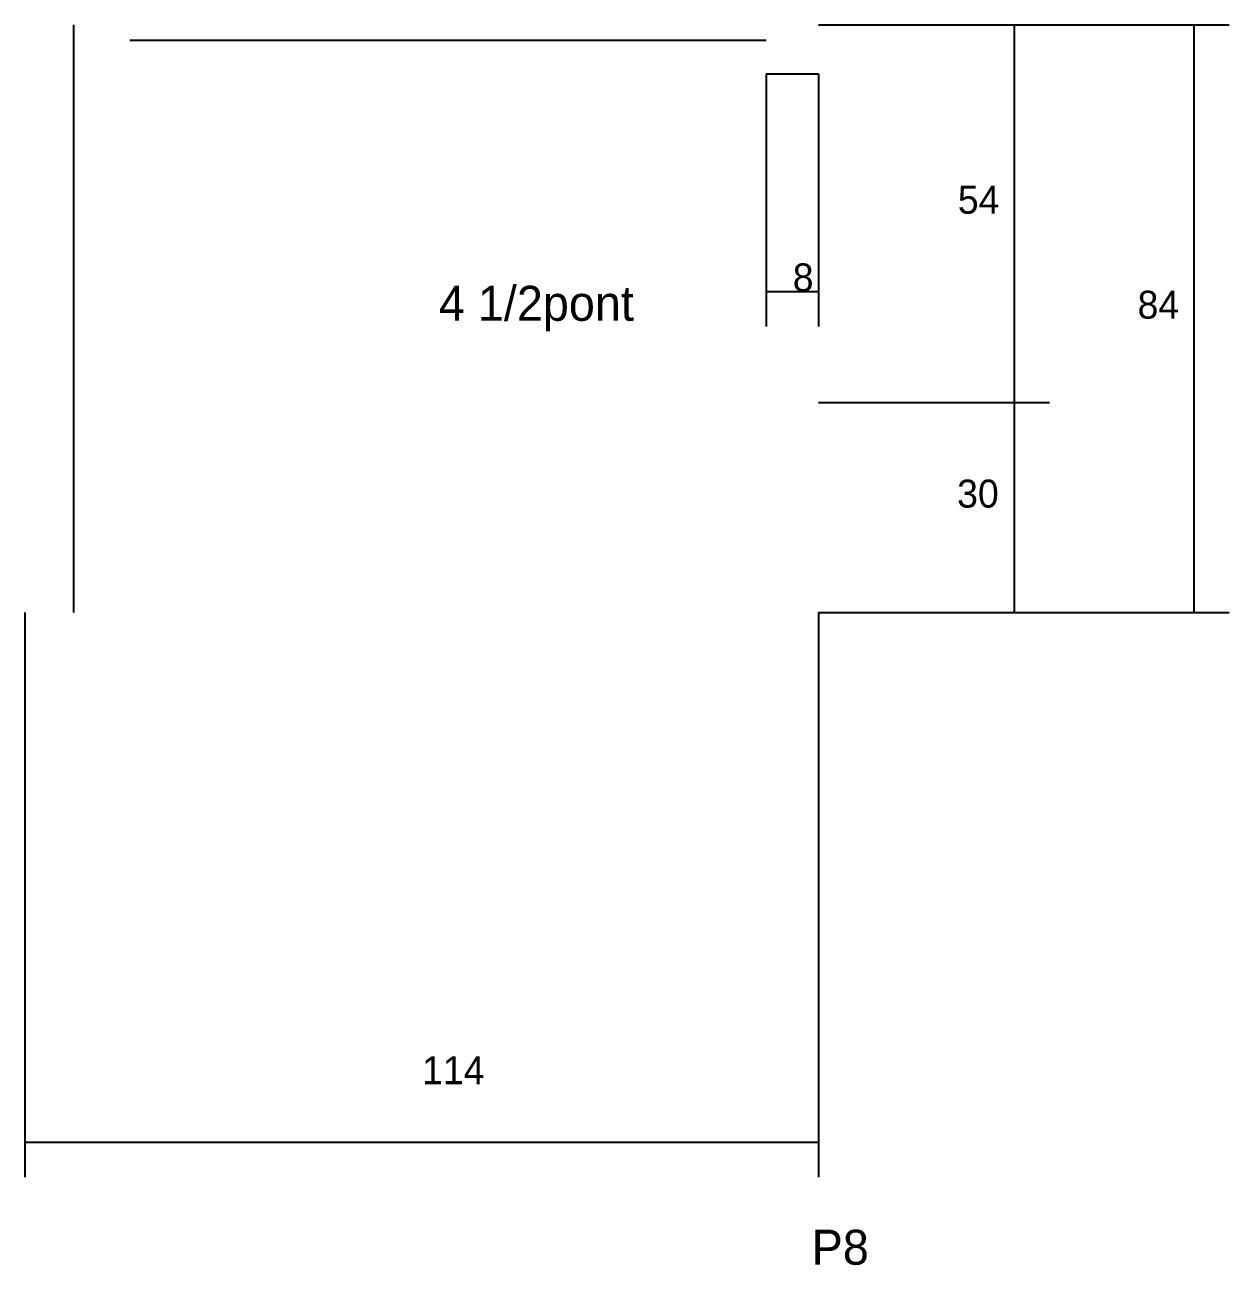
# Model space of a CAD drawing. Header units: metres. Extents: x 129177 to 131033, y 26891 to 28193.
# Drawn here: x 130040.1 to 130212.3, y 28000.6 to 28177.9 of the extents above; entities that cross this region are included whole.
import ezdxf

# ---------------------------------------------------------------- set-up
doc = ezdxf.new("R2010")
doc.units = ezdxf.units.M
for name, color, linetype in [('COTA', 4, 'Continuous'), ('NOMENCLATURA', 7, 'Continuous'), ('SARR_2.2x7', 40, 'Continuous')]:
    doc.layers.add(name, color=color, linetype=linetype)

msp = doc.modelspace()

# ---------------------------------------------------------------- linework, layer by layer
at = {"layer": 'COTA'}
for p, q in [((130153.6, 28177.9), (130212.3, 28177.9)), ((130153.6, 28177.9), (130186.6, 28177.9)), ((130181.6, 28123.9), (130181.6, 28177.9)), ((130207.3, 28093.9), (130207.3, 28177.9)), ((130146.1, 28170.9), (130146.1, 28134.8)), ((130153.6, 28170.9), (130153.6, 28134.8)), ((130146.1, 28139.8), (130153.6, 28139.8)), ((130153.6, 28123.9), (130186.6, 28123.9)), ((130153.6, 28123.9), (130186.6, 28123.9)), ((130181.6, 28093.9), (130181.6, 28123.9)), ((130040.1, 28093.9), (130040.1, 28013.2)), ((130153.6, 28093.9), (130153.6, 28013.2)), ((130153.6, 28093.9), (130212.3, 28093.9)), ((130153.6, 28093.9), (130186.6, 28093.9)), ((130040.1, 28018.2), (130153.6, 28018.2))]:
    msp.add_line(p, q, dxfattribs=at)
at = {"layer": 'SARR_2.2x7'}
for p, q in [((130047.1, 28093.9), (130047.1, 28177.9)), ((130055.1, 28175.7), (130146.1, 28175.7)), ((130146.1, 28170.9), (130153.6, 28170.9))]:
    msp.add_line(p, q, dxfattribs=at)

# ---------------------------------------------------------------- texts
at = {"layer": 'COTA'}
for s, p in [('54', (130173.5, 28150.9)), ('8', (130149.9, 28139.8)), ('84', (130199.2, 28135.9)), ('30', (130173.4, 28108.9)), ('114', (130096.9, 28026.5))]:
    msp.add_text(s, height=4, dxfattribs=at).set_placement(p)
at = {"layer": 'NOMENCLATURA'}
for s, p in [('4 1/2pont', (130099.3, 28135.6)), ('P8', (130152.6, 28000.7))]:
    msp.add_text(s, height=5, dxfattribs=at).set_placement(p)

doc.saveas('drawing.dxf')
